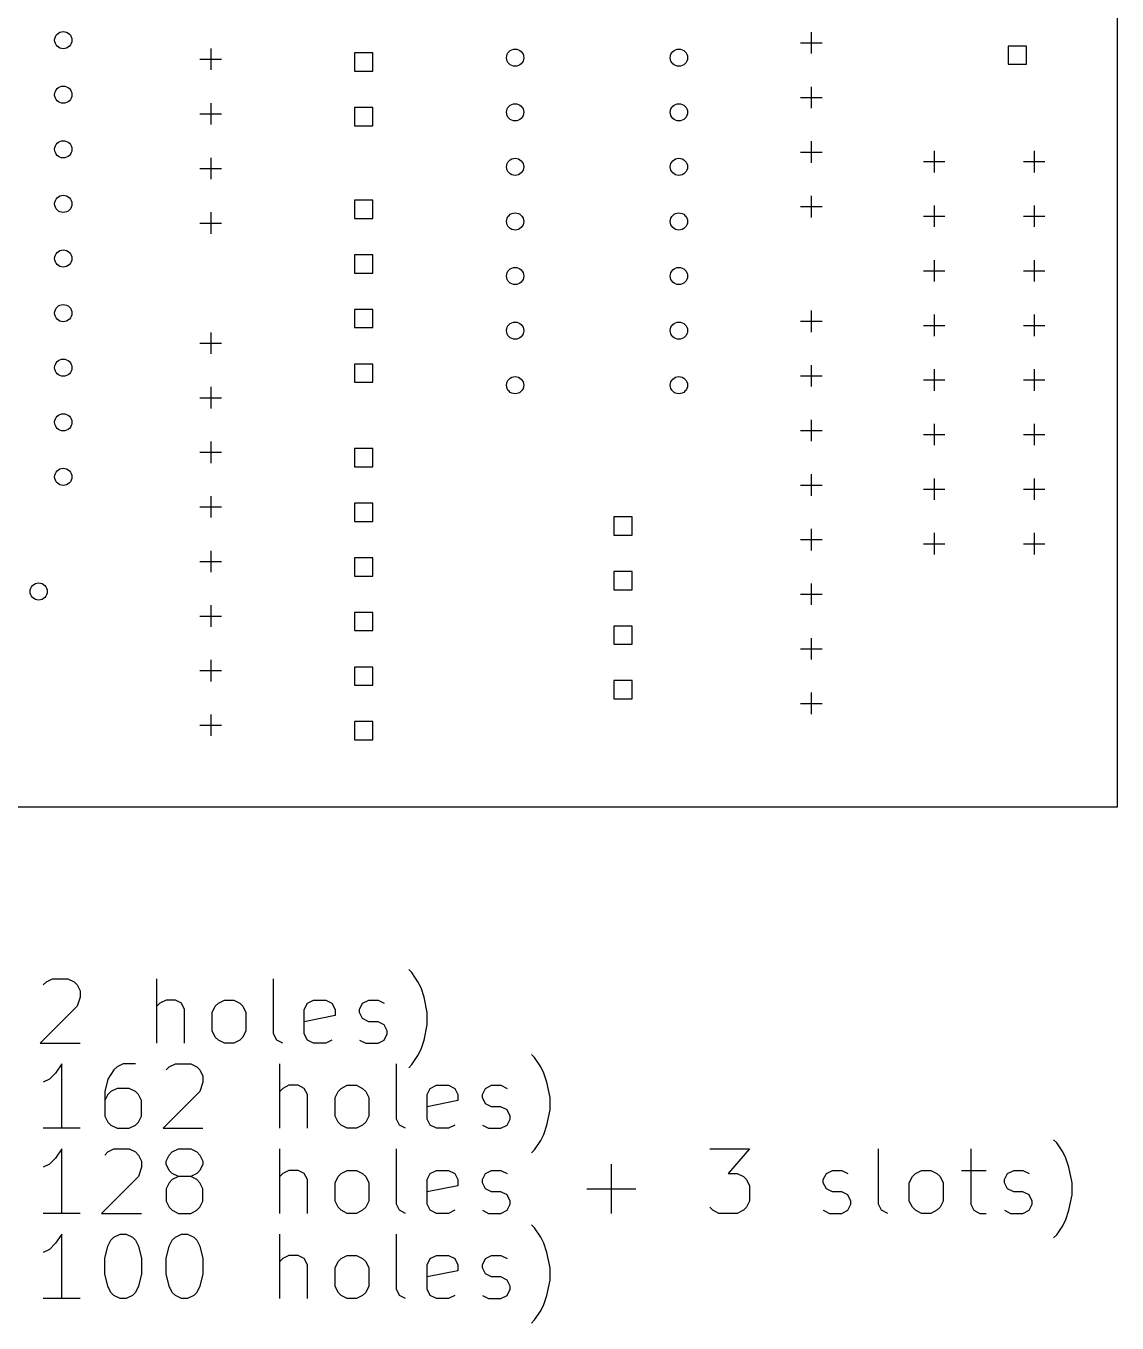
# Model space of a CAD drawing. Extents: x 112 to 211, y -166 to -44.
# Drawn here: x 160.1 to 210.8, y -166.2 to -105.9 of the extents above; entities that cross this region are included whole.
import ezdxf

# ---------------------------------------------------------------- set-up
doc = ezdxf.new("R2010")
doc.units = 0
doc.layers.add('BLACK', color=7, linetype='CONTINUOUS')

msp = doc.modelspace()

# ---------------------------------------------------------------- linework, layer by layer
at = {"layer": 'BLACK', "linetype": 'CONTINUOUS'}
for p, q in [((210.82, -44.45), (210.82, -142.24)), ((196.596, -106.18), (196.596, -107.18)), ((196.096, -106.68), (197.096, -106.68)), ((168.656, -106.942), (168.656, -107.942)), ((176.192, -107.145), (175.344, -107.145)), ((175.344, -107.145), (175.344, -107.993)), ((176.192, -107.993), (176.192, -107.145)), ((206.608, -106.827), (205.76, -106.827)), ((205.76, -106.827), (205.76, -107.676)), ((206.608, -107.676), (206.608, -106.827)), ((168.156, -107.442), (169.156, -107.442)), ((175.344, -107.993), (176.192, -107.993)), ((205.76, -107.676), (206.608, -107.676)), ((196.096, -109.22), (197.096, -109.22)), ((196.596, -108.72), (196.596, -109.72)), ((168.656, -109.482), (168.656, -110.482)), ((176.192, -109.685), (175.344, -109.685)), ((175.344, -109.685), (175.344, -110.533)), ((176.192, -110.533), (176.192, -109.685)), ((168.156, -109.982), (169.156, -109.982)), ((175.344, -110.533), (176.192, -110.533)), ((196.596, -111.26), (196.596, -112.26)), ((168.656, -112.022), (168.656, -113.022)), ((196.096, -111.76), (197.096, -111.76)), ((201.811, -112.204), (202.811, -112.204)), ((202.311, -111.704), (202.311, -112.704)), ((206.461, -112.204), (207.461, -112.204)), ((206.961, -111.704), (206.961, -112.704)), ((168.156, -112.522), (169.156, -112.522)), ((176.192, -114.003), (175.344, -114.003)), ((175.344, -114.003), (175.344, -114.851)), ((176.192, -114.851), (176.192, -114.003)), ((196.596, -113.8), (196.596, -114.8)), ((168.656, -114.562), (168.656, -115.562)), ((196.096, -114.3), (197.096, -114.3)), ((202.311, -114.244), (202.311, -115.244)), ((206.961, -114.244), (206.961, -115.244)), ((168.156, -115.062), (169.156, -115.062)), ((175.344, -114.851), (176.192, -114.851)), ((201.811, -114.744), (202.811, -114.744)), ((206.461, -114.744), (207.461, -114.744)), ((176.192, -116.543), (175.344, -116.543)), ((175.344, -116.543), (175.344, -117.391)), ((176.192, -117.391), (176.192, -116.543)), ((202.311, -116.784), (202.311, -117.784)), ((206.961, -116.784), (206.961, -117.784)), ((175.344, -117.391), (176.192, -117.391)), ((201.811, -117.284), (202.811, -117.284)), ((206.461, -117.284), (207.461, -117.284)), ((176.192, -119.083), (175.344, -119.083)), ((175.344, -119.083), (175.344, -119.931)), ((176.192, -119.931), (176.192, -119.083)), ((196.596, -119.134), (196.596, -120.134)), ((202.311, -119.324), (202.311, -120.324)), ((206.961, -119.324), (206.961, -120.324)), ((175.344, -119.931), (176.192, -119.931)), ((196.096, -119.634), (197.096, -119.634)), ((201.811, -119.824), (202.811, -119.824)), ((206.461, -119.824), (207.461, -119.824)), ((168.156, -120.65), (169.156, -120.65)), ((168.656, -120.15), (168.656, -121.15)), ((176.192, -121.623), (175.344, -121.623)), ((175.344, -121.623), (175.344, -122.471)), ((176.192, -122.471), (176.192, -121.623)), ((196.596, -121.674), (196.596, -122.674)), ((202.311, -121.864), (202.311, -122.864)), ((206.961, -121.864), (206.961, -122.864)), ((175.344, -122.471), (176.192, -122.471)), ((196.096, -122.174), (197.096, -122.174)), ((201.811, -122.364), (202.811, -122.364)), ((206.461, -122.364), (207.461, -122.364)), ((168.656, -122.69), (168.656, -123.69)), ((168.156, -123.19), (169.156, -123.19)), ((196.596, -124.214), (196.596, -125.214)), ((196.096, -124.714), (197.096, -124.714)), ((201.811, -124.904), (202.811, -124.904)), ((202.311, -124.404), (202.311, -125.404)), ((206.461, -124.904), (207.461, -124.904)), ((206.961, -124.404), (206.961, -125.404)), ((168.656, -125.23), (168.656, -126.23)), ((168.156, -125.73), (169.156, -125.73)), ((176.192, -125.56), (175.344, -125.56)), ((175.344, -125.56), (175.344, -126.408)), ((176.192, -126.408), (176.192, -125.56)), ((175.344, -126.408), (176.192, -126.408)), ((196.096, -127.254), (197.096, -127.254)), ((196.596, -126.754), (196.596, -127.754)), ((202.311, -126.944), (202.311, -127.944)), ((206.961, -126.944), (206.961, -127.944)), ((168.656, -127.77), (168.656, -128.77)), ((201.811, -127.444), (202.811, -127.444)), ((206.461, -127.444), (207.461, -127.444)), ((168.156, -128.27), (169.156, -128.27)), ((176.192, -128.1), (175.344, -128.1)), ((175.344, -128.1), (175.344, -128.948)), ((176.192, -128.948), (176.192, -128.1)), ((175.344, -128.948), (176.192, -128.948)), ((188.257, -128.735), (187.409, -128.735)), ((187.409, -128.735), (187.409, -129.583)), ((188.257, -129.583), (188.257, -128.735)), ((187.409, -129.583), (188.257, -129.583)), ((196.596, -129.294), (196.596, -130.294)), ((202.311, -129.484), (202.311, -130.484)), ((206.961, -129.484), (206.961, -130.484)), ((168.656, -130.31), (168.656, -131.31)), ((196.096, -129.794), (197.096, -129.794)), ((201.811, -129.984), (202.811, -129.984)), ((206.461, -129.984), (207.461, -129.984)), ((168.156, -130.81), (169.156, -130.81)), ((176.192, -130.64), (175.344, -130.64)), ((175.344, -130.64), (175.344, -131.488)), ((176.192, -131.488), (176.192, -130.64)), ((175.344, -131.488), (176.192, -131.488)), ((188.257, -131.275), (187.409, -131.275)), ((187.409, -131.275), (187.409, -132.123)), ((188.257, -132.123), (188.257, -131.275)), ((187.409, -132.123), (188.257, -132.123)), ((196.596, -131.834), (196.596, -132.834)), ((196.096, -132.334), (197.096, -132.334)), ((168.156, -133.35), (169.156, -133.35)), ((168.656, -132.85), (168.656, -133.85)), ((176.192, -133.18), (175.344, -133.18)), ((175.344, -133.18), (175.344, -134.028)), ((176.192, -134.028), (176.192, -133.18)), ((188.257, -133.815), (187.409, -133.815)), ((187.409, -133.815), (187.409, -134.663)), ((188.257, -134.663), (188.257, -133.815)), ((175.344, -134.028), (176.192, -134.028)), ((196.596, -134.374), (196.596, -135.374)), ((187.409, -134.663), (188.257, -134.663)), ((196.096, -134.874), (197.096, -134.874)), ((168.656, -135.39), (168.656, -136.39)), ((176.192, -135.72), (175.344, -135.72)), ((175.344, -135.72), (175.344, -136.568)), ((176.192, -136.568), (176.192, -135.72)), ((168.156, -135.89), (169.156, -135.89)), ((188.257, -136.355), (187.409, -136.355)), ((187.409, -136.355), (187.409, -137.203)), ((188.257, -137.203), (188.257, -136.355)), ((175.344, -136.568), (176.192, -136.568)), ((196.596, -136.914), (196.596, -137.914)), ((187.409, -137.203), (188.257, -137.203)), ((196.096, -137.414), (197.096, -137.414)), ((168.656, -137.93), (168.656, -138.93)), ((168.156, -138.43), (169.156, -138.43)), ((176.192, -138.26), (175.344, -138.26)), ((175.344, -138.26), (175.344, -139.108)), ((176.192, -139.108), (176.192, -138.26)), ((175.344, -139.108), (176.192, -139.108)), ((210.82, -142.24), (113.03, -142.24)), ((161.012, -150.365), (161.298, -150.222)), ((161.298, -150.222), (162.012, -150.222)), ((162.012, -150.222), (162.298, -150.365)), ((166.155, -153.222), (166.155, -150.222)), ((171.584, -152.794), (171.584, -150.222)), ((178.012, -149.936), (177.869, -149.794)), ((178.298, -150.365), (178.012, -149.936)), ((160.869, -150.508), (161.012, -150.365)), ((162.298, -150.365), (162.441, -150.508)), ((162.441, -150.508), (162.584, -150.794)), ((162.584, -150.794), (162.584, -151.079)), ((178.441, -150.651), (178.298, -150.365)), ((178.584, -151.079), (178.441, -150.651)), ((162.584, -151.079), (162.441, -151.508)), ((166.298, -151.365), (166.155, -151.508)), ((166.584, -151.222), (166.298, -151.365)), ((167.012, -151.222), (166.584, -151.222)), ((167.298, -151.365), (167.012, -151.222)), ((167.441, -151.651), (167.298, -151.365)), ((168.869, -151.508), (169.012, -151.365)), ((169.012, -151.365), (169.298, -151.222)), ((169.298, -151.222), (169.726, -151.222)), ((169.726, -151.222), (170.012, -151.365)), ((170.012, -151.365), (170.155, -151.508)), ((173.012, -151.651), (173.155, -151.365)), ((173.155, -151.365), (173.441, -151.222)), ((173.441, -151.222), (174.012, -151.222)), ((174.012, -151.222), (174.298, -151.365)), ((174.298, -151.365), (174.441, -151.651)), ((175.584, -151.651), (175.726, -151.365)), ((175.726, -151.365), (176.012, -151.222)), ((176.012, -151.222), (176.441, -151.222)), ((176.441, -151.222), (176.726, -151.365)), ((178.726, -151.794), (178.584, -151.079)), ((162.441, -151.508), (160.726, -153.222)), ((167.441, -153.222), (167.441, -151.651)), ((168.726, -151.794), (168.869, -151.508)), ((168.726, -152.651), (168.726, -151.794)), ((170.155, -151.508), (170.298, -151.794)), ((170.298, -151.794), (170.298, -152.651)), ((173.012, -152.794), (173.012, -151.651)), ((174.441, -151.936), (173.012, -152.222)), ((174.441, -151.651), (174.441, -151.936)), ((175.584, -151.794), (175.584, -151.651)), ((175.726, -152.079), (175.584, -151.794)), ((176.012, -152.222), (175.726, -152.079)), ((178.726, -152.365), (178.726, -151.794)), ((168.869, -152.936), (168.726, -152.651)), ((170.298, -152.651), (170.155, -152.936)), ((176.441, -152.222), (176.012, -152.222)), ((176.726, -152.365), (176.441, -152.222)), ((176.869, -152.651), (176.726, -152.365)), ((176.869, -152.794), (176.869, -152.651)), ((178.584, -153.079), (178.726, -152.365)), ((160.726, -153.222), (162.584, -153.222)), ((169.012, -153.079), (168.869, -152.936)), ((169.298, -153.222), (169.012, -153.079)), ((169.726, -153.222), (169.298, -153.222)), ((170.012, -153.079), (169.726, -153.222)), ((170.155, -152.936), (170.012, -153.079)), ((171.726, -153.079), (171.584, -152.794)), ((172.012, -153.222), (171.726, -153.079)), ((173.155, -153.079), (173.012, -152.794)), ((173.441, -153.222), (173.155, -153.079)), ((174.012, -153.222), (173.441, -153.222)), ((174.298, -153.079), (174.012, -153.222)), ((175.584, -153.079), (175.869, -153.222)), ((175.869, -153.222), (176.441, -153.222)), ((176.441, -153.222), (176.726, -153.079)), ((176.726, -153.079), (176.869, -152.794)), ((178.441, -153.508), (178.584, -153.079)), ((178.012, -154.222), (178.298, -153.794)), ((178.298, -153.794), (178.441, -153.508)), ((183.726, -153.896), (183.584, -153.754)), ((184.012, -154.325), (183.726, -153.896)), ((161.726, -154.182), (161.441, -154.611)), ((161.726, -157.182), (161.726, -154.182)), ((164.155, -154.468), (163.869, -154.896)), ((164.298, -154.325), (164.155, -154.468)), ((164.584, -154.182), (164.298, -154.325)), ((165.155, -154.182), (164.584, -154.182)), ((166.584, -154.468), (166.726, -154.325)), ((166.726, -154.325), (167.012, -154.182)), ((167.012, -154.182), (167.726, -154.182)), ((167.726, -154.182), (168.012, -154.325)), ((168.012, -154.325), (168.155, -154.468)), ((168.155, -154.468), (168.298, -154.754)), ((171.869, -157.182), (171.869, -154.182)), ((177.298, -156.754), (177.298, -154.182)), ((177.869, -154.365), (178.012, -154.222)), ((184.155, -154.611), (184.012, -154.325)), ((161.155, -154.896), (160.869, -155.039)), ((161.441, -154.611), (161.155, -154.896)), ((163.869, -154.896), (163.726, -155.468)), ((168.298, -155.039), (168.155, -155.468)), ((168.298, -154.754), (168.298, -155.039)), ((184.298, -155.039), (184.155, -154.611)), ((184.441, -155.754), (184.298, -155.039)), ((163.726, -155.468), (163.726, -156.611)), ((163.869, -155.611), (163.726, -155.896)), ((164.012, -155.468), (163.869, -155.611)), ((164.298, -155.325), (164.012, -155.468)), ((164.869, -155.325), (164.298, -155.325)), ((165.155, -155.468), (164.869, -155.325)), ((165.298, -155.611), (165.155, -155.468)), ((165.441, -155.896), (165.298, -155.611)), ((168.155, -155.468), (166.441, -157.182)), ((172.012, -155.325), (171.869, -155.468)), ((172.298, -155.182), (172.012, -155.325)), ((172.726, -155.182), (172.298, -155.182)), ((173.012, -155.325), (172.726, -155.182)), ((173.155, -155.611), (173.012, -155.325)), ((173.155, -157.182), (173.155, -155.611)), ((174.441, -155.754), (174.584, -155.468)), ((174.584, -155.468), (174.726, -155.325)), ((174.726, -155.325), (175.012, -155.182)), ((175.012, -155.182), (175.441, -155.182)), ((175.441, -155.182), (175.726, -155.325)), ((175.726, -155.325), (175.869, -155.468)), ((175.869, -155.468), (176.012, -155.754)), ((178.726, -155.611), (178.869, -155.325)), ((178.726, -156.754), (178.726, -155.611)), ((178.869, -155.325), (179.155, -155.182)), ((179.155, -155.182), (179.726, -155.182)), ((179.726, -155.182), (180.012, -155.325)), ((180.012, -155.325), (180.155, -155.611)), ((180.155, -155.611), (180.155, -155.896)), ((181.298, -155.611), (181.441, -155.325)), ((181.298, -155.754), (181.298, -155.611)), ((181.441, -155.325), (181.726, -155.182)), ((181.726, -155.182), (182.155, -155.182)), ((182.155, -155.182), (182.441, -155.325)), ((165.441, -156.611), (165.441, -155.896)), ((174.441, -156.611), (174.441, -155.754)), ((176.012, -155.754), (176.012, -156.611)), ((180.155, -155.896), (178.726, -156.182)), ((181.441, -156.039), (181.298, -155.754)), ((181.726, -156.182), (181.441, -156.039)), ((182.155, -156.182), (181.726, -156.182)), ((182.441, -156.325), (182.155, -156.182)), ((184.441, -156.325), (184.441, -155.754)), ((163.726, -156.611), (163.869, -156.896)), ((163.869, -156.896), (164.012, -157.039)), ((165.155, -157.039), (165.298, -156.896)), ((165.298, -156.896), (165.441, -156.611)), ((174.584, -156.896), (174.441, -156.611)), ((174.726, -157.039), (174.584, -156.896)), ((175.869, -156.896), (175.726, -157.039)), ((176.012, -156.611), (175.869, -156.896)), ((177.441, -157.039), (177.298, -156.754)), ((178.869, -157.039), (178.726, -156.754)), ((182.584, -156.611), (182.441, -156.325)), ((182.441, -157.039), (182.584, -156.754)), ((182.584, -156.754), (182.584, -156.611)), ((184.298, -157.039), (184.441, -156.325)), ((162.584, -157.182), (160.869, -157.182)), ((164.012, -157.039), (164.298, -157.182)), ((164.298, -157.182), (164.869, -157.182)), ((164.869, -157.182), (165.155, -157.039)), ((166.441, -157.182), (168.298, -157.182)), ((175.012, -157.182), (174.726, -157.039)), ((175.441, -157.182), (175.012, -157.182)), ((175.726, -157.039), (175.441, -157.182)), ((177.726, -157.182), (177.441, -157.039)), ((179.155, -157.182), (178.869, -157.039)), ((179.726, -157.182), (179.155, -157.182)), ((180.012, -157.039), (179.726, -157.182)), ((181.298, -157.039), (181.584, -157.182)), ((181.584, -157.182), (182.155, -157.182)), ((182.155, -157.182), (182.441, -157.039)), ((184.012, -157.754), (184.155, -157.468)), ((184.155, -157.468), (184.298, -157.039)), ((183.726, -158.182), (184.012, -157.754)), ((208.012, -157.856), (207.869, -157.714)), ((208.298, -158.285), (208.012, -157.856)), ((161.441, -158.571), (161.155, -158.856)), ((161.726, -158.142), (161.441, -158.571)), ((161.726, -161.142), (161.726, -158.142)), ((163.726, -158.428), (163.869, -158.285)), ((163.869, -158.285), (164.155, -158.142)), ((164.155, -158.142), (164.869, -158.142)), ((164.869, -158.142), (165.155, -158.285)), ((165.155, -158.285), (165.298, -158.428)), ((165.298, -158.428), (165.441, -158.714)), ((165.441, -158.714), (165.441, -158.999)), ((166.584, -158.714), (166.726, -158.428)), ((166.584, -158.856), (166.584, -158.714)), ((166.726, -158.428), (166.869, -158.285)), ((166.869, -158.285), (167.155, -158.142)), ((167.155, -158.142), (167.726, -158.142)), ((167.726, -158.142), (168.012, -158.285)), ((168.012, -158.285), (168.155, -158.428)), ((168.155, -158.428), (168.298, -158.714)), ((168.298, -158.714), (168.298, -158.856)), ((171.869, -161.142), (171.869, -158.142)), ((177.298, -160.714), (177.298, -158.142)), ((183.584, -158.325), (183.726, -158.182)), ((191.869, -158.142), (193.726, -158.142)), ((193.726, -158.142), (192.726, -159.285)), ((199.726, -160.714), (199.726, -158.142)), ((204.012, -158.142), (204.012, -160.714)), ((208.441, -158.571), (208.298, -158.285)), ((208.584, -158.999), (208.441, -158.571)), ((161.155, -158.856), (160.869, -158.999)), ((165.441, -158.999), (165.298, -159.428)), ((166.726, -159.142), (166.584, -158.856)), ((166.869, -159.285), (166.726, -159.142)), ((167.155, -159.428), (166.869, -159.285)), ((168.012, -159.285), (167.726, -159.428)), ((168.155, -159.142), (168.012, -159.285)), ((168.298, -158.856), (168.155, -159.142)), ((172.012, -159.285), (171.869, -159.428)), ((172.298, -159.142), (172.012, -159.285)), ((172.726, -159.142), (172.298, -159.142)), ((173.012, -159.285), (172.726, -159.142)), ((173.155, -159.571), (173.012, -159.285)), ((174.584, -159.428), (174.726, -159.285)), ((174.726, -159.285), (175.012, -159.142)), ((175.012, -159.142), (175.441, -159.142)), ((175.441, -159.142), (175.726, -159.285)), ((175.726, -159.285), (175.869, -159.428)), ((178.726, -159.571), (178.869, -159.285)), ((178.869, -159.285), (179.155, -159.142)), ((179.155, -159.142), (179.726, -159.142)), ((179.726, -159.142), (180.012, -159.285)), ((180.012, -159.285), (180.155, -159.571)), ((181.298, -159.571), (181.441, -159.285)), ((181.441, -159.285), (181.726, -159.142)), ((181.726, -159.142), (182.155, -159.142)), ((182.155, -159.142), (182.441, -159.285)), ((187.298, -161.142), (187.298, -158.856)), ((192.726, -159.285), (193.155, -159.285)), ((193.155, -159.285), (193.441, -159.428)), ((197.155, -159.571), (197.298, -159.285)), ((197.298, -159.285), (197.584, -159.142)), ((197.584, -159.142), (198.012, -159.142)), ((198.012, -159.142), (198.298, -159.285)), ((201.298, -159.428), (201.441, -159.285)), ((201.441, -159.285), (201.726, -159.142)), ((201.726, -159.142), (202.155, -159.142)), ((202.155, -159.142), (202.441, -159.285)), ((202.441, -159.285), (202.584, -159.428)), ((203.584, -159.142), (204.726, -159.142)), ((205.584, -159.571), (205.726, -159.285)), ((205.726, -159.285), (206.012, -159.142)), ((206.012, -159.142), (206.441, -159.142)), ((206.441, -159.142), (206.726, -159.285)), ((208.726, -159.714), (208.584, -158.999)), ((165.298, -159.428), (163.584, -161.142)), ((166.726, -159.714), (166.584, -159.999)), ((166.869, -159.571), (166.726, -159.714)), ((167.155, -159.428), (166.869, -159.571)), ((167.726, -159.428), (167.155, -159.428)), ((168.012, -159.571), (167.726, -159.428)), ((168.155, -159.714), (168.012, -159.571)), ((168.298, -159.999), (168.155, -159.714)), ((173.155, -161.142), (173.155, -159.571)), ((174.441, -159.714), (174.584, -159.428)), ((174.441, -160.571), (174.441, -159.714)), ((175.869, -159.428), (176.012, -159.714)), ((176.012, -159.714), (176.012, -160.571)), ((178.726, -160.714), (178.726, -159.571)), ((180.155, -159.856), (178.726, -160.142)), ((180.155, -159.571), (180.155, -159.856)), ((181.298, -159.714), (181.298, -159.571)), ((181.441, -159.999), (181.298, -159.714)), ((193.441, -159.428), (193.584, -159.571)), ((193.584, -159.571), (193.726, -159.856)), ((193.726, -159.856), (193.726, -160.571)), ((197.155, -159.714), (197.155, -159.571)), ((197.298, -159.999), (197.155, -159.714)), ((201.155, -159.714), (201.298, -159.428)), ((201.155, -160.571), (201.155, -159.714)), ((202.584, -159.428), (202.726, -159.714)), ((202.726, -159.714), (202.726, -160.571)), ((205.584, -159.714), (205.584, -159.571)), ((205.726, -159.999), (205.584, -159.714)), ((208.726, -160.285), (208.726, -159.714)), ((166.584, -159.999), (166.584, -160.571)), ((168.298, -160.571), (168.298, -159.999)), ((181.726, -160.142), (181.441, -159.999)), ((182.155, -160.142), (181.726, -160.142)), ((182.441, -160.285), (182.155, -160.142)), ((182.584, -160.571), (182.441, -160.285)), ((186.155, -159.999), (188.441, -159.999)), ((197.584, -160.142), (197.298, -159.999)), ((198.012, -160.142), (197.584, -160.142)), ((198.298, -160.285), (198.012, -160.142)), ((198.441, -160.571), (198.298, -160.285)), ((206.012, -160.142), (205.726, -159.999)), ((206.441, -160.142), (206.012, -160.142)), ((206.726, -160.285), (206.441, -160.142)), ((206.869, -160.571), (206.726, -160.285)), ((208.584, -160.999), (208.726, -160.285)), ((166.584, -160.571), (166.726, -160.856)), ((166.726, -160.856), (166.869, -160.999)), ((166.869, -160.999), (167.155, -161.142)), ((167.726, -161.142), (168.012, -160.999)), ((168.012, -160.999), (168.155, -160.856)), ((168.155, -160.856), (168.298, -160.571)), ((174.584, -160.856), (174.441, -160.571)), ((174.726, -160.999), (174.584, -160.856)), ((175.012, -161.142), (174.726, -160.999)), ((175.726, -160.999), (175.441, -161.142)), ((175.869, -160.856), (175.726, -160.999)), ((176.012, -160.571), (175.869, -160.856)), ((177.441, -160.999), (177.298, -160.714)), ((177.726, -161.142), (177.441, -160.999)), ((178.869, -160.999), (178.726, -160.714)), ((179.155, -161.142), (178.869, -160.999)), ((180.012, -160.999), (179.726, -161.142)), ((181.298, -160.999), (181.584, -161.142)), ((182.155, -161.142), (182.441, -160.999)), ((182.441, -160.999), (182.584, -160.714)), ((182.584, -160.714), (182.584, -160.571)), ((192.012, -160.999), (191.869, -160.856)), ((192.298, -161.142), (192.012, -160.999)), ((193.441, -160.999), (193.155, -161.142)), ((193.584, -160.856), (193.441, -160.999)), ((193.726, -160.571), (193.584, -160.856)), ((197.155, -160.999), (197.441, -161.142)), ((198.012, -161.142), (198.298, -160.999)), ((198.298, -160.999), (198.441, -160.714)), ((198.441, -160.714), (198.441, -160.571)), ((199.869, -160.999), (199.726, -160.714)), ((200.155, -161.142), (199.869, -160.999)), ((201.298, -160.856), (201.155, -160.571)), ((201.441, -160.999), (201.298, -160.856)), ((201.726, -161.142), (201.441, -160.999)), ((202.441, -160.999), (202.155, -161.142)), ((202.584, -160.856), (202.441, -160.999)), ((202.726, -160.571), (202.584, -160.856)), ((204.012, -160.714), (204.155, -160.999)), ((204.155, -160.999), (204.441, -161.142)), ((205.584, -160.999), (205.869, -161.142)), ((206.441, -161.142), (206.726, -160.999)), ((206.726, -160.999), (206.869, -160.714)), ((206.869, -160.714), (206.869, -160.571)), ((208.441, -161.428), (208.584, -160.999)), ((162.584, -161.142), (160.869, -161.142)), ((163.584, -161.142), (165.441, -161.142)), ((167.155, -161.142), (167.726, -161.142)), ((175.441, -161.142), (175.012, -161.142)), ((179.726, -161.142), (179.155, -161.142)), ((181.584, -161.142), (182.155, -161.142)), ((183.726, -161.816), (183.584, -161.674)), ((193.155, -161.142), (192.298, -161.142)), ((197.441, -161.142), (198.012, -161.142)), ((202.155, -161.142), (201.726, -161.142)), ((204.441, -161.142), (204.726, -161.142)), ((205.869, -161.142), (206.441, -161.142)), ((208.012, -162.142), (208.298, -161.714)), ((208.298, -161.714), (208.441, -161.428)), ((161.726, -162.102), (161.441, -162.531)), ((161.726, -165.102), (161.726, -162.102)), ((164.012, -162.388), (164.155, -162.245)), ((164.155, -162.245), (164.441, -162.102)), ((164.441, -162.102), (164.726, -162.102)), ((164.726, -162.102), (165.012, -162.245)), ((165.012, -162.245), (165.155, -162.388)), ((166.869, -162.388), (167.012, -162.245)), ((167.012, -162.245), (167.298, -162.102)), ((167.298, -162.102), (167.584, -162.102)), ((167.584, -162.102), (167.869, -162.245)), ((167.869, -162.245), (168.012, -162.388)), ((171.869, -165.102), (171.869, -162.102)), ((177.298, -164.674), (177.298, -162.102)), ((184.012, -162.245), (183.726, -161.816)), ((184.155, -162.531), (184.012, -162.245)), ((207.869, -162.285), (208.012, -162.142)), ((161.155, -162.816), (160.869, -162.959)), ((161.441, -162.531), (161.155, -162.816)), ((163.726, -163.245), (163.869, -162.674)), ((163.869, -162.674), (164.012, -162.388)), ((165.155, -162.388), (165.298, -162.674)), ((165.298, -162.674), (165.441, -163.245)), ((166.584, -163.245), (166.726, -162.674)), ((166.726, -162.674), (166.869, -162.388)), ((168.012, -162.388), (168.155, -162.674)), ((168.155, -162.674), (168.298, -163.245)), ((184.298, -162.959), (184.155, -162.531)), ((163.726, -163.959), (163.726, -163.245)), ((165.441, -163.245), (165.441, -163.959)), ((166.584, -163.959), (166.584, -163.245)), ((168.298, -163.245), (168.298, -163.959)), ((172.012, -163.245), (171.869, -163.388)), ((172.298, -163.102), (172.012, -163.245)), ((172.726, -163.102), (172.298, -163.102)), ((173.012, -163.245), (172.726, -163.102)), ((173.155, -163.531), (173.012, -163.245)), ((173.155, -165.102), (173.155, -163.531)), ((174.441, -163.674), (174.584, -163.388)), ((174.584, -163.388), (174.726, -163.245)), ((174.726, -163.245), (175.012, -163.102)), ((175.012, -163.102), (175.441, -163.102)), ((175.441, -163.102), (175.726, -163.245)), ((175.726, -163.245), (175.869, -163.388)), ((175.869, -163.388), (176.012, -163.674)), ((178.726, -163.531), (178.869, -163.245)), ((178.726, -164.674), (178.726, -163.531)), ((178.869, -163.245), (179.155, -163.102)), ((179.155, -163.102), (179.726, -163.102)), ((179.726, -163.102), (180.012, -163.245)), ((180.012, -163.245), (180.155, -163.531)), ((180.155, -163.531), (180.155, -163.816)), ((181.298, -163.531), (181.441, -163.245)), ((181.298, -163.674), (181.298, -163.531)), ((181.441, -163.245), (181.726, -163.102)), ((181.726, -163.102), (182.155, -163.102)), ((182.155, -163.102), (182.441, -163.245)), ((184.441, -163.674), (184.298, -162.959)), ((163.869, -164.531), (163.726, -163.959)), ((165.441, -163.959), (165.298, -164.531)), ((166.726, -164.531), (166.584, -163.959)), ((168.298, -163.959), (168.155, -164.531)), ((174.441, -164.531), (174.441, -163.674)), ((176.012, -163.674), (176.012, -164.531)), ((180.155, -163.816), (178.726, -164.102)), ((181.441, -163.959), (181.298, -163.674)), ((181.726, -164.102), (181.441, -163.959)), ((182.155, -164.102), (181.726, -164.102)), ((182.441, -164.245), (182.155, -164.102)), ((184.441, -164.245), (184.441, -163.674)), ((164.012, -164.816), (163.869, -164.531)), ((165.298, -164.531), (165.155, -164.816)), ((166.869, -164.816), (166.726, -164.531)), ((168.155, -164.531), (168.012, -164.816)), ((174.584, -164.816), (174.441, -164.531)), ((176.012, -164.531), (175.869, -164.816)), ((177.441, -164.959), (177.298, -164.674)), ((178.869, -164.959), (178.726, -164.674)), ((182.584, -164.531), (182.441, -164.245)), ((182.441, -164.959), (182.584, -164.674)), ((182.584, -164.674), (182.584, -164.531)), ((184.298, -164.959), (184.441, -164.245)), ((162.584, -165.102), (160.869, -165.102)), ((164.155, -164.959), (164.012, -164.816)), ((164.441, -165.102), (164.155, -164.959)), ((164.726, -165.102), (164.441, -165.102)), ((165.012, -164.959), (164.726, -165.102)), ((165.155, -164.816), (165.012, -164.959)), ((167.012, -164.959), (166.869, -164.816)), ((167.298, -165.102), (167.012, -164.959)), ((167.584, -165.102), (167.298, -165.102)), ((167.869, -164.959), (167.584, -165.102)), ((168.012, -164.816), (167.869, -164.959)), ((174.726, -164.959), (174.584, -164.816)), ((175.012, -165.102), (174.726, -164.959)), ((175.441, -165.102), (175.012, -165.102)), ((175.726, -164.959), (175.441, -165.102)), ((175.869, -164.816), (175.726, -164.959)), ((177.726, -165.102), (177.441, -164.959)), ((179.155, -165.102), (178.869, -164.959)), ((179.726, -165.102), (179.155, -165.102)), ((180.012, -164.959), (179.726, -165.102)), ((181.298, -164.959), (181.584, -165.102)), ((181.584, -165.102), (182.155, -165.102)), ((182.155, -165.102), (182.441, -164.959)), ((184.155, -165.388), (184.298, -164.959)), ((183.726, -166.102), (184.012, -165.674)), ((184.012, -165.674), (184.155, -165.388)), ((183.584, -166.245), (183.726, -166.102))]:
    msp.add_line(p, q, dxfattribs=at)
at = {"layer": 'BLACK'}
for centre in [(161.798, -106.553), (182.818, -107.369), (190.438, -107.369), (161.798, -109.093), (182.818, -109.909), (190.438, -109.909), (161.798, -111.633), (182.818, -112.449), (190.438, -112.449), (161.798, -114.173), (182.818, -114.989), (190.438, -114.989), (161.798, -116.713), (182.818, -117.529), (190.438, -117.529), (161.798, -119.253), (182.818, -120.069), (190.438, -120.069), (161.798, -121.793), (182.818, -122.609), (190.438, -122.609), (161.798, -124.333), (161.798, -126.873), (160.655, -132.207)]:
    msp.add_circle(centre, 0.4, dxfattribs=at)

doc.saveas('drawing.dxf')
